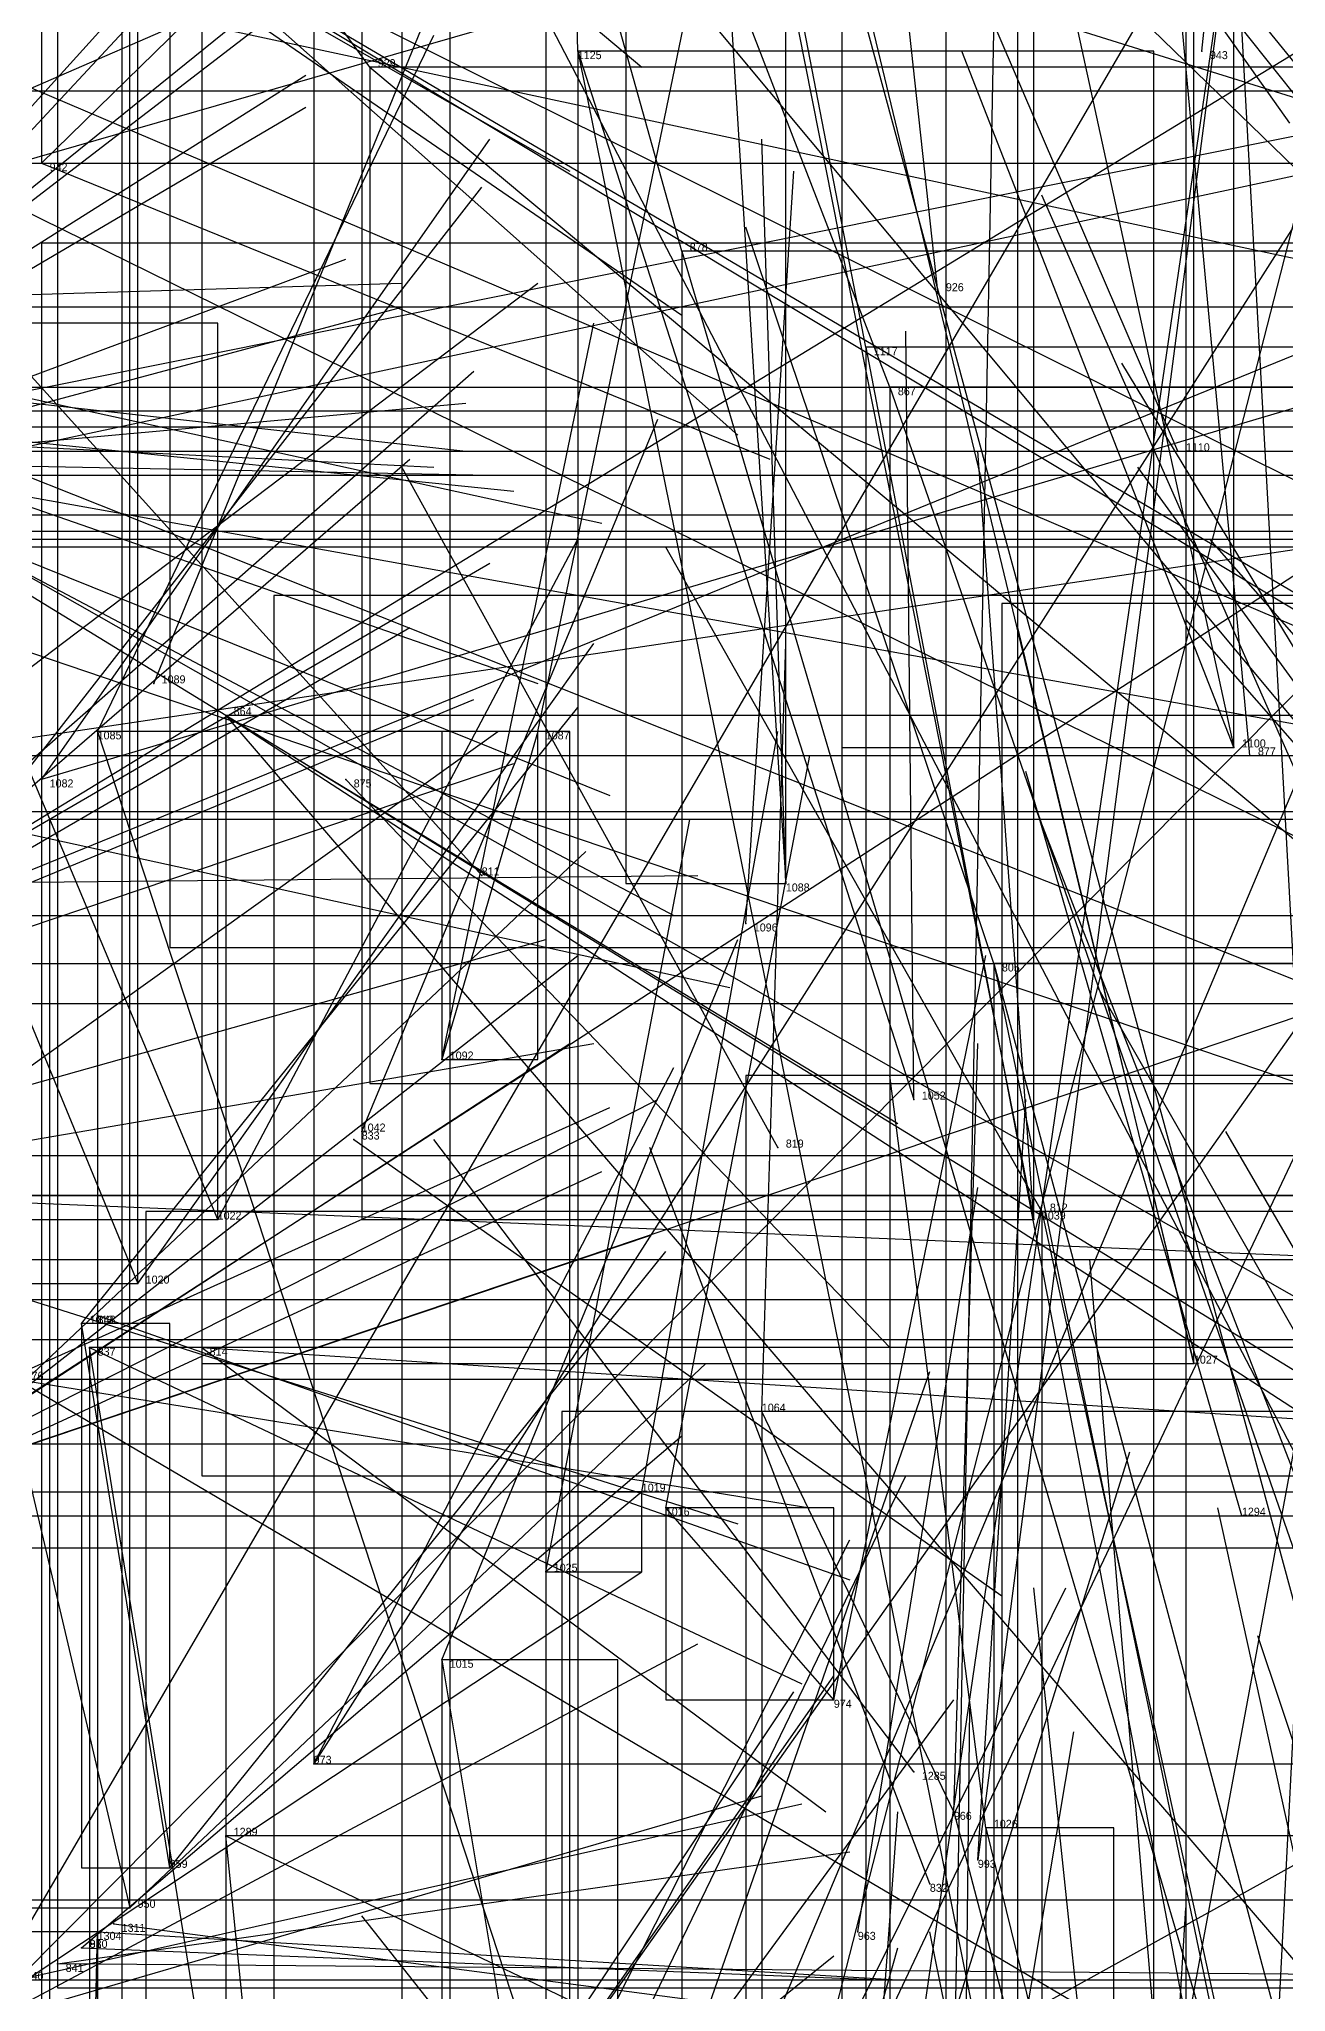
# Model space of a CAD drawing. Extents: x 59.1 to 70.8, y 600.3 to 605.1.
# Drawn here: x 68.1167 to 68.2725, y 601.6475 to 601.8915 of the extents above; entities that cross this region are included whole.
import ezdxf

# ---------------------------------------------------------------- set-up
doc = ezdxf.new("R2010")
doc.units = 0
for name, color, linetype in [('Clients', 3, 'CONTINUOUS'), ('Facilities', 3, 'CONTINUOUS'), ('Facilities_lines', 3, 'CONTINUOUS'), ('Min_max_boxes', 1, 'CONTINUOUS'), ('Normals', 1, 'CONTINUOUS'), ('Source_points', 5, 'CONTINUOUS'), ('Text', 3, 'CONTINUOUS')]:
    doc.layers.add(name, color=color, linetype=linetype)

msp = doc.modelspace()

# ---------------------------------------------------------------- linework, layer by layer
at = {"layer": 'Clients', "color": 5}
for p in [(68.117, 601.876, 446.527), (68.266, 601.803, 447.095), (68.117, 601.799, 447.045), (68.21, 601.786, 447.026), (68.167, 601.764, 447.037), (68.226, 601.759, 446.974), (68.241, 601.744, 446.915), (68.129, 601.736, 446.858), (68.122, 601.731, 446.797), (68.123, 601.728, 446.023), (68.261, 601.726, 446.858), (68.207, 601.72, 446.937), (68.195, 601.708, 446.769), (68.18, 601.7, 446.82), (68.151, 601.676, 446.703), (68.14, 601.667, 445.81), (68.234, 601.664, 446.654), (68.128, 601.658, 446.522), (68.124, 601.655, 445.945), (68.119, 601.651, 446.078)]:
    msp.add_point(p, dxfattribs=at)
at = {"layer": 'Facilities', "color": 3}
for p in [(68.184, 601.89, 447.393), (68.262, 601.89, 446.319), (68.158, 601.888, 446.389), (68.197, 601.865, 446.239), (68.229, 601.86, 446.252), (68.22, 601.853, 447.272), (68.223, 601.848, 446.163), (68.259, 601.84, 447.202), (68.131, 601.811, 447.164), (68.14, 601.807, 446.215), (68.124, 601.805, 447.105), (68.179, 601.805, 447.092), (68.268, 601.802, 446.03), (68.155, 601.799, 446.139), (68.172, 601.787, 445.991), (68.205, 601.781, 447.034), (68.236, 601.776, 445.965), (68.157, 601.755, 446.978), (68.156, 601.754, 446.081), (68.209, 601.753, 445.898), (68.242, 601.745, 445.762), (68.139, 601.744, 446.92), (68.124, 601.732, 446.158), (68.137, 601.728, 445.92), (68.192, 601.71, 446.88), (68.267, 601.707, 445.695), (68.167, 601.689, 446.762), (68.216, 601.684, 446.71), (68.226, 601.675, 445.634), (68.231, 601.67, 446.616), (68.235, 601.668, 446.753), (68.133, 601.663, 446.582), (68.228, 601.661, 445.495), (68.126, 601.656, 445.881), (68.219, 601.655, 446.695), (68.122, 601.653, 446.01), (68.122, 601.653, 446.461)]:
    msp.add_point(p, dxfattribs=at)
at = {"layer": 'Facilities_lines', "color": 3}
for p, q in [((68.137, 602.241, 447.452), (68.261, 601.726, 446.858)), ((68.157, 602.168, 447.211), (68.241, 601.744, 446.915)), ((68.032, 602.11, 447.333), (68.376, 601.776, 446.702)), ((68.19, 602.103, 447.026), (68.21, 601.786, 447.026)), ((68.168, 602.085, 446.956), (68.299, 601.602, 446.477)), ((68.305, 602.06, 447.591), (68.117, 601.876, 446.527)), ((68.239, 602.051, 446.82), (68.23, 601.585, 446.418)), ((68.34, 602.041, 447.042), (68.109, 601.645, 446.338)), ((68.333, 602.038, 446.968), (68.075, 601.84, 447.054)), ((68.217, 602.028, 447.768), (68.266, 601.803, 447.095)), ((68.313, 602.023, 446.814), (68.171, 601.469, 445.934)), ((68.013, 602.018, 447.703), (68.129, 601.736, 446.858)), ((68.107, 602.006, 446.793), (68.323, 601.747, 446.859)), ((68.127, 601.996, 446.718), (68.372, 601.526, 446.128)), ((68.051, 601.954, 446.915), (68.417, 601.734, 446.408)), ((68.051, 601.954, 446.915), (68.389, 601.848, 446.759)), ((68.374, 601.951, 446.773), (68.055, 601.859, 446.973)), ((68.374, 601.951, 446.773), (68.079, 601.771, 446.677)), ((68.337, 601.949, 446.599), (68.162, 601.533, 446.164)), ((68.114, 601.649, 446.142), (68.395, 601.932, 446.829)), ((68.311, 601.927, 446.453), (68.151, 601.676, 446.703)), ((68.099, 601.923, 446.617), (68.357, 601.795, 446.877)), ((68.18, 601.554, 446.243), (68.353, 601.92, 446.375)), ((68.266, 601.91, 446.342), (68.217, 601.575, 446.464)), ((68.266, 601.91, 446.342), (68.234, 601.664, 446.654)), ((68.266, 601.91, 446.342), (68.292, 601.438, 445.954)), ((68.065, 601.907, 446.829), (68.429, 601.752, 446.444)), ((68.078, 601.906, 446.915), (68.4, 601.837, 446.643)), ((68.264, 601.496, 446.052), (68.285, 601.907, 446.386)), ((68.133, 601.905, 446.464), (68.349, 601.778, 446.929)), ((68.391, 601.903, 446.85), (68.073, 601.839, 446.671)), ((68.444, 601.708, 446.172), (68.056, 601.899, 446.899)), ((68.384, 601.898, 446.694), (68.061, 601.829, 446.867)), ((68.379, 601.895, 446.614), (68.087, 601.776, 446.802)), ((68.184, 601.89, 447.393), (68.256, 601.533, 446.349)), ((68.184, 601.89, 447.393), (68.226, 601.759, 446.974)), ((68.158, 601.888, 446.389), (68.31, 601.761, 446.918)), ((68.367, 601.885, 446.462), (68.106, 601.716, 446.678)), ((68.343, 601.866, 446.312), (68.117, 601.799, 447.045)), ((68.343, 601.866, 446.312), (68.16, 601.607, 446.464)), ((68.197, 601.865, 446.239), (68.335, 601.396, 445.782)), ((68.442, 601.707, 446.23), (68.062, 601.858, 446.744)), ((68.139, 601.744, 446.92), (68.092, 601.856, 447.238)), ((68.22, 601.853, 447.272), (68.278, 601.55, 446.403)), ((68.223, 601.848, 446.163), (68.314, 601.586, 446.417)), ((68.445, 601.62, 446.097), (68.078, 601.845, 446.594)), ((68.39, 601.845, 446.347), (68.101, 601.802, 446.886)), ((68.067, 601.843, 446.654), (68.407, 601.782, 446.52)), ((68.445, 601.703, 446.113), (68.065, 601.832, 446.804)), ((68.109, 601.828, 446.366), (68.406, 601.659, 446.391)), ((68.293, 601.821, 446.099), (68.237, 601.518, 446.293)), ((68.098, 601.71, 446.427), (68.418, 601.818, 446.405)), ((68.14, 601.807, 446.215), (68.436, 601.462, 445.721)), ((68.14, 601.807, 446.215), (68.402, 601.637, 446.406)), ((68.124, 601.805, 447.105), (68.183, 601.625, 446.582)), ((68.179, 601.805, 447.092), (68.167, 601.764, 447.037)), ((68.236, 601.776, 445.965), (68.332, 601.314, 445.558)), ((68.236, 601.776, 445.965), (68.307, 601.511, 446.187)), ((68.405, 601.734, 445.98), (68.093, 601.747, 446.706)), ((68.132, 601.585, 446.092), (68.421, 601.745, 446.131)), ((68.242, 601.745, 445.762), (68.408, 600.985, 444.661)), ((68.133, 601.663, 446.582), (68.122, 601.731, 446.797)), ((68.155, 601.528, 445.216), (68.123, 601.728, 446.023)), ((68.137, 601.728, 445.92), (68.383, 601.712, 446.627)), ((68.114, 601.724, 446.228), (68.462, 601.519, 445.452)), ((68.113, 601.722, 446.739), (68.128, 601.658, 446.522)), ((68.231, 601.67, 446.616), (68.207, 601.72, 446.937)), ((68.192, 601.71, 446.88), (68.18, 601.7, 446.82)), ((68.216, 601.684, 446.71), (68.195, 601.708, 446.769)), ((68.167, 601.689, 446.762), (68.189, 601.557, 446.346)), ((68.231, 601.67, 446.616), (68.298, 601.415, 445.972)), ((68.164, 601.432, 444.952), (68.14, 601.667, 445.81)), ((68.235, 601.668, 446.753), (68.251, 601.603, 446.579)), ((68.122, 601.577, 445.709), (68.124, 601.655, 445.945)), ((68.476, 601.648, 445.896), (68.119, 601.651, 446.078))]:
    msp.add_line(p, q, dxfattribs=at)
at = {"layer": 'Min_max_boxes', "color": 1}
for p, q in [((68.137, 602.241, 446.858), (68.137, 601.726, 446.858)), ((68.137, 602.241, 447.452), (68.137, 601.726, 447.452)), ((68.261, 601.726, 446.858), (68.261, 602.241, 446.858)), ((68.261, 601.726, 447.452), (68.261, 602.241, 447.452)), ((68.157, 602.168, 446.915), (68.157, 601.744, 446.915)), ((68.157, 602.168, 447.211), (68.157, 601.744, 447.211)), ((68.241, 601.744, 446.915), (68.241, 602.168, 446.915)), ((68.241, 601.744, 447.211), (68.241, 602.168, 447.211)), ((68.19, 602.103, 447.026), (68.19, 601.786, 447.026)), ((68.19, 602.103, 447.026), (68.19, 601.786, 447.026)), ((68.21, 601.786, 447.026), (68.21, 602.103, 447.026)), ((68.21, 601.786, 447.026), (68.21, 602.103, 447.026)), ((68.168, 602.085, 446.477), (68.168, 601.602, 446.477)), ((68.168, 602.085, 447.588), (68.168, 601.602, 447.588)), ((68.117, 602.06, 446.527), (68.117, 601.876, 446.527)), ((68.117, 602.06, 447.591), (68.117, 601.876, 447.591)), ((68.23, 602.051, 446.418), (68.23, 601.585, 446.418)), ((68.23, 602.051, 446.82), (68.23, 601.585, 446.82)), ((68.239, 601.585, 446.418), (68.239, 602.051, 446.418)), ((68.239, 601.585, 446.82), (68.239, 602.051, 446.82)), ((68.217, 602.028, 447.095), (68.217, 601.803, 447.095)), ((68.217, 602.028, 447.768), (68.217, 601.803, 447.768)), ((68.266, 601.803, 447.095), (68.266, 602.028, 447.095)), ((68.266, 601.803, 447.768), (68.266, 602.028, 447.768)), ((68.129, 601.736, 446.858), (68.129, 602.018, 446.858)), ((68.129, 601.736, 447.703), (68.129, 602.018, 447.703)), ((68.127, 601.996, 446.128), (68.127, 601.526, 446.128)), ((68.127, 601.996, 446.718), (68.127, 601.526, 446.718)), ((68.162, 601.949, 446.164), (68.162, 601.533, 446.164)), ((68.162, 601.949, 446.599), (68.162, 601.533, 446.599)), ((68.151, 601.927, 446.453), (68.151, 601.676, 446.453)), ((68.151, 601.927, 446.703), (68.151, 601.676, 446.703)), ((68.18, 601.92, 446.243), (68.18, 601.554, 446.243)), ((68.18, 601.92, 446.375), (68.18, 601.554, 446.375)), ((68.217, 601.91, 445.954), (68.217, 601.438, 445.954)), ((68.217, 601.91, 446.654), (68.217, 601.438, 446.654)), ((68.26, 601.907, 445.858), (68.26, 601.387, 445.858)), ((68.26, 601.907, 446.386), (68.26, 601.387, 446.386)), ((68.119, 601.904, 445.896), (68.119, 601.648, 445.896)), ((68.119, 601.904, 446.768), (68.119, 601.648, 446.768)), ((68.133, 601.905, 446.464), (68.133, 601.778, 446.464)), ((68.133, 601.905, 446.929), (68.133, 601.778, 446.929)), ((68.128, 601.658, 446.522), (68.128, 601.895, 446.522)), ((68.128, 601.658, 447.216), (68.128, 601.895, 447.216)), ((68.256, 601.89, 446.349), (68.184, 601.89, 446.349)), ((68.184, 601.89, 446.349), (68.184, 601.533, 446.349)), ((68.256, 601.89, 447.393), (68.184, 601.89, 447.393)), ((68.184, 601.89, 447.393), (68.184, 601.533, 447.393)), ((68.184, 601.89, 446.349), (68.184, 601.89, 447.393)), ((68.256, 601.533, 446.349), (68.256, 601.89, 446.349)), ((68.256, 601.533, 447.393), (68.256, 601.89, 447.393)), ((68.256, 601.89, 446.349), (68.256, 601.89, 447.393)), ((68.31, 601.888, 446.389), (68.158, 601.888, 446.389)), ((68.158, 601.888, 446.389), (68.158, 601.761, 446.389)), ((68.31, 601.888, 446.918), (68.158, 601.888, 446.918)), ((68.158, 601.888, 446.918), (68.158, 601.761, 446.918)), ((68.158, 601.888, 446.389), (68.158, 601.888, 446.918)), ((68.367, 601.885, 446.462), (68.106, 601.885, 446.462)), ((68.367, 601.885, 446.678), (68.106, 601.885, 446.678)), ((68.072, 601.876, 446.94), (68.357, 601.876, 446.94)), ((68.072, 601.876, 447.104), (68.357, 601.876, 447.104)), ((68.117, 601.876, 446.527), (68.311, 601.876, 446.527)), ((68.117, 601.876, 447.591), (68.311, 601.876, 447.591)), ((68.117, 601.876, 446.527), (68.117, 601.876, 447.591)), ((68.343, 601.866, 446.312), (68.117, 601.866, 446.312)), ((68.117, 601.866, 446.312), (68.117, 601.607, 446.312)), ((68.343, 601.866, 447.045), (68.117, 601.866, 447.045)), ((68.117, 601.866, 447.045), (68.117, 601.607, 447.045)), ((68.117, 601.866, 446.312), (68.117, 601.866, 447.045)), ((68.335, 601.865, 445.782), (68.197, 601.865, 445.782)), ((68.197, 601.865, 445.782), (68.197, 601.396, 445.782)), ((68.335, 601.865, 446.239), (68.197, 601.865, 446.239)), ((68.197, 601.865, 446.239), (68.197, 601.396, 446.239)), ((68.197, 601.865, 445.782), (68.197, 601.865, 446.239)), ((68.442, 601.858, 446.23), (68.062, 601.858, 446.23)), ((68.442, 601.858, 446.744), (68.062, 601.858, 446.744)), ((68.139, 601.856, 446.92), (68.092, 601.856, 446.92)), ((68.139, 601.856, 447.238), (68.092, 601.856, 447.238)), ((68.139, 601.744, 446.92), (68.139, 601.856, 446.92)), ((68.139, 601.744, 447.238), (68.139, 601.856, 447.238)), ((68.139, 601.856, 446.92), (68.139, 601.856, 447.238)), ((68.278, 601.853, 446.403), (68.22, 601.853, 446.403)), ((68.22, 601.853, 446.403), (68.22, 601.55, 446.403)), ((68.278, 601.853, 447.272), (68.22, 601.853, 447.272)), ((68.22, 601.853, 447.272), (68.22, 601.55, 447.272)), ((68.22, 601.853, 446.403), (68.22, 601.853, 447.272)), ((68.084, 601.848, 447.114), (68.298, 601.848, 447.114)), ((68.084, 601.848, 447.305), (68.298, 601.848, 447.305)), ((68.314, 601.848, 446.163), (68.223, 601.848, 446.163)), ((68.223, 601.848, 446.163), (68.223, 601.586, 446.163)), ((68.314, 601.848, 446.417), (68.223, 601.848, 446.417)), ((68.223, 601.848, 446.417), (68.223, 601.586, 446.417)), ((68.223, 601.848, 446.163), (68.223, 601.848, 446.417)), ((68.39, 601.845, 446.347), (68.101, 601.845, 446.347)), ((68.39, 601.845, 446.886), (68.101, 601.845, 446.886)), ((68.407, 601.843, 446.52), (68.067, 601.843, 446.52)), ((68.407, 601.843, 446.654), (68.067, 601.843, 446.654)), ((68.075, 601.84, 446.968), (68.333, 601.84, 446.968)), ((68.075, 601.84, 447.054), (68.333, 601.84, 447.054)), ((68.07, 601.837, 446.737), (68.333, 601.837, 446.737)), ((68.07, 601.837, 448.207), (68.333, 601.837, 448.207)), ((68.078, 601.837, 446.643), (68.4, 601.837, 446.643)), ((68.078, 601.837, 446.915), (68.4, 601.837, 446.915)), ((68.445, 601.832, 446.113), (68.065, 601.832, 446.113)), ((68.445, 601.832, 446.804), (68.065, 601.832, 446.804)), ((68.017, 601.83, 446.501), (68.413, 601.83, 446.501)), ((68.017, 601.83, 447.155), (68.413, 601.83, 447.155)), ((68.061, 601.829, 446.694), (68.384, 601.829, 446.694)), ((68.061, 601.829, 446.867), (68.384, 601.829, 446.867)), ((68.406, 601.828, 446.366), (68.109, 601.828, 446.366)), ((68.406, 601.828, 446.391), (68.109, 601.828, 446.391)), ((68.404, 601.822, 445.749), (68.146, 601.822, 445.749)), ((68.146, 601.822, 445.749), (68.146, 601.448, 445.749)), ((68.404, 601.822, 446.344), (68.146, 601.822, 446.344)), ((68.146, 601.822, 446.344), (68.146, 601.448, 446.344)), ((68.146, 601.822, 445.749), (68.146, 601.822, 446.344)), ((68.293, 601.821, 445.914), (68.237, 601.821, 445.914)), ((68.237, 601.821, 445.914), (68.237, 601.402, 445.914)), ((68.293, 601.821, 446.293), (68.237, 601.821, 446.293)), ((68.237, 601.821, 446.293), (68.237, 601.402, 446.293)), ((68.237, 601.821, 445.914), (68.237, 601.821, 446.293)), ((68.436, 601.807, 445.721), (68.14, 601.807, 445.721)), ((68.14, 601.807, 445.721), (68.14, 601.462, 445.721)), ((68.436, 601.807, 446.406), (68.14, 601.807, 446.406)), ((68.14, 601.807, 446.406), (68.14, 601.462, 446.406)), ((68.14, 601.807, 445.721), (68.14, 601.807, 446.406)), ((68.183, 601.805, 446.582), (68.124, 601.805, 446.582)), ((68.124, 601.805, 446.582), (68.124, 601.625, 446.582)), ((68.183, 601.805, 447.105), (68.124, 601.805, 447.105)), ((68.124, 601.805, 447.105), (68.124, 601.625, 447.105)), ((68.124, 601.805, 446.582), (68.124, 601.805, 447.105)), ((68.179, 601.805, 447.037), (68.167, 601.805, 447.037)), ((68.167, 601.805, 447.037), (68.167, 601.764, 447.037)), ((68.179, 601.805, 447.092), (68.167, 601.805, 447.092)), ((68.167, 601.805, 447.092), (68.167, 601.764, 447.092)), ((68.167, 601.805, 447.037), (68.167, 601.805, 447.092)), ((68.179, 601.764, 447.037), (68.179, 601.805, 447.037)), ((68.179, 601.764, 447.092), (68.179, 601.805, 447.092)), ((68.179, 601.805, 447.037), (68.179, 601.805, 447.092)), ((68.183, 601.625, 446.582), (68.183, 601.805, 446.582)), ((68.183, 601.625, 447.105), (68.183, 601.805, 447.105)), ((68.183, 601.805, 446.582), (68.183, 601.805, 447.105)), ((68.101, 601.802, 446.347), (68.39, 601.802, 446.347)), ((68.101, 601.802, 446.886), (68.39, 601.802, 446.886)), ((68.217, 601.803, 447.095), (68.266, 601.803, 447.095)), ((68.217, 601.803, 447.768), (68.266, 601.803, 447.768)), ((68.217, 601.803, 447.095), (68.217, 601.803, 447.768)), ((68.266, 601.803, 447.095), (68.266, 601.803, 447.768)), ((68.099, 601.795, 446.617), (68.357, 601.795, 446.617)), ((68.099, 601.795, 446.877), (68.357, 601.795, 446.877)), ((68.451, 601.794, 444.552), (68.118, 601.794, 444.552)), ((68.118, 601.794, 444.552), (68.118, 601.083, 444.552)), ((68.451, 601.794, 446.359), (68.118, 601.794, 446.359)), ((68.118, 601.794, 446.359), (68.118, 601.083, 446.359)), ((68.118, 601.794, 444.552), (68.118, 601.794, 446.359)), ((68.19, 601.786, 447.026), (68.21, 601.786, 447.026)), ((68.19, 601.786, 447.026), (68.21, 601.786, 447.026)), ((68.19, 601.786, 447.026), (68.19, 601.786, 447.026)), ((68.21, 601.786, 447.026), (68.21, 601.786, 447.026)), ((68.067, 601.782, 446.52), (68.407, 601.782, 446.52)), ((68.067, 601.782, 446.654), (68.407, 601.782, 446.654)), ((68.133, 601.778, 446.464), (68.349, 601.778, 446.464)), ((68.133, 601.778, 446.929), (68.349, 601.778, 446.929)), ((68.133, 601.778, 446.464), (68.133, 601.778, 446.929)), ((68.032, 601.776, 446.702), (68.376, 601.776, 446.702)), ((68.032, 601.776, 447.333), (68.376, 601.776, 447.333)), ((68.332, 601.776, 445.558), (68.236, 601.776, 445.558)), ((68.236, 601.776, 445.558), (68.236, 601.314, 445.558)), ((68.332, 601.776, 446.187), (68.236, 601.776, 446.187)), ((68.236, 601.776, 446.187), (68.236, 601.314, 446.187)), ((68.236, 601.776, 445.558), (68.236, 601.776, 446.187)), ((68.055, 601.771, 446.677), (68.374, 601.771, 446.677)), ((68.055, 601.771, 446.973), (68.374, 601.771, 446.973)), ((68.167, 601.764, 447.037), (68.179, 601.764, 447.037)), ((68.167, 601.764, 447.092), (68.179, 601.764, 447.092)), ((68.167, 601.764, 447.037), (68.167, 601.764, 447.092)), ((68.179, 601.764, 447.037), (68.179, 601.764, 447.092)), ((68.329, 601.762, 445.438), (68.205, 601.762, 445.438)), ((68.205, 601.762, 445.438), (68.205, 601.271, 445.438)), ((68.329, 601.762, 445.825), (68.205, 601.762, 445.825)), ((68.205, 601.762, 445.825), (68.205, 601.271, 445.825)), ((68.205, 601.762, 445.438), (68.205, 601.762, 445.825)), ((68.158, 601.761, 446.389), (68.31, 601.761, 446.389)), ((68.158, 601.761, 446.918), (68.31, 601.761, 446.918)), ((68.158, 601.761, 446.389), (68.158, 601.761, 446.918)), ((68.065, 601.752, 446.444), (68.429, 601.752, 446.444)), ((68.065, 601.752, 446.829), (68.429, 601.752, 446.829)), ((68.411, 601.747, 445.98), (68.093, 601.747, 445.98)), ((68.411, 601.747, 446.706), (68.093, 601.747, 446.706)), ((68.107, 601.747, 446.793), (68.323, 601.747, 446.793)), ((68.107, 601.747, 446.859), (68.323, 601.747, 446.859)), ((68.421, 601.745, 445.856), (68.13, 601.745, 445.856)), ((68.13, 601.745, 445.856), (68.13, 601.508, 445.856)), ((68.421, 601.745, 446.131), (68.13, 601.745, 446.131)), ((68.13, 601.745, 446.131), (68.13, 601.508, 446.131)), ((68.13, 601.745, 445.856), (68.13, 601.745, 446.131)), ((68.408, 601.745, 444.661), (68.242, 601.745, 444.661)), ((68.242, 601.745, 444.661), (68.242, 600.985, 444.661)), ((68.408, 601.745, 445.762), (68.242, 601.745, 445.762)), ((68.242, 601.745, 445.762), (68.242, 600.985, 445.762)), ((68.242, 601.745, 444.661), (68.242, 601.745, 445.762)), ((68.092, 601.744, 446.92), (68.139, 601.744, 446.92)), ((68.092, 601.744, 447.238), (68.139, 601.744, 447.238)), ((68.139, 601.744, 446.92), (68.139, 601.744, 447.238)), ((68.157, 601.744, 446.915), (68.241, 601.744, 446.915)), ((68.157, 601.744, 447.211), (68.241, 601.744, 447.211)), ((68.157, 601.744, 446.915), (68.157, 601.744, 447.211)), ((68.241, 601.744, 446.915), (68.241, 601.744, 447.211)), ((68.087, 601.739, 446.057), (68.416, 601.739, 446.057)), ((68.087, 601.739, 446.802), (68.416, 601.739, 446.802)), ((68.013, 601.736, 446.858), (68.129, 601.736, 446.858)), ((68.013, 601.736, 447.703), (68.129, 601.736, 447.703)), ((68.129, 601.736, 446.858), (68.129, 601.736, 447.703)), ((68.051, 601.734, 446.408), (68.417, 601.734, 446.408)), ((68.051, 601.734, 446.915), (68.417, 601.734, 446.915)), ((68.093, 601.734, 445.98), (68.411, 601.734, 445.98)), ((68.093, 601.734, 446.706), (68.411, 601.734, 446.706)), ((68.133, 601.731, 446.582), (68.122, 601.731, 446.582)), ((68.122, 601.731, 446.582), (68.122, 601.663, 446.582)), ((68.133, 601.731, 446.797), (68.122, 601.731, 446.797)), ((68.122, 601.731, 446.797), (68.122, 601.663, 446.797)), ((68.122, 601.731, 446.582), (68.122, 601.731, 446.797)), ((68.133, 601.663, 446.582), (68.133, 601.731, 446.582)), ((68.133, 601.663, 446.797), (68.133, 601.731, 446.797)), ((68.133, 601.731, 446.582), (68.133, 601.731, 446.797)), ((68.073, 601.729, 446.347), (68.424, 601.729, 446.347)), ((68.073, 601.729, 446.85), (68.424, 601.729, 446.85)), ((68.461, 601.728, 445.032), (68.123, 601.728, 445.032)), ((68.123, 601.728, 445.032), (68.123, 601.266, 445.032)), ((68.461, 601.728, 446.023), (68.123, 601.728, 446.023)), ((68.123, 601.728, 446.023), (68.123, 601.266, 446.023)), ((68.123, 601.728, 445.032), (68.123, 601.728, 446.023)), ((68.383, 601.728, 445.92), (68.137, 601.728, 445.92)), ((68.137, 601.728, 445.92), (68.137, 601.712, 445.92)), ((68.383, 601.728, 446.627), (68.137, 601.728, 446.627)), ((68.137, 601.728, 446.627), (68.137, 601.712, 446.627)), ((68.137, 601.728, 445.92), (68.137, 601.728, 446.627)), ((68.137, 601.726, 446.858), (68.261, 601.726, 446.858)), ((68.137, 601.726, 447.452), (68.261, 601.726, 447.452)), ((68.137, 601.726, 446.858), (68.137, 601.726, 447.452)), ((68.261, 601.726, 446.858), (68.261, 601.726, 447.452)), ((68.462, 601.724, 445.452), (68.114, 601.724, 445.452)), ((68.462, 601.724, 446.228), (68.114, 601.724, 446.228)), ((68.392, 601.72, 445.829), (68.182, 601.72, 445.829)), ((68.182, 601.72, 445.829), (68.182, 601.476, 445.829)), ((68.392, 601.72, 445.993), (68.182, 601.72, 445.993)), ((68.182, 601.72, 445.993), (68.182, 601.476, 445.993)), ((68.182, 601.72, 445.829), (68.182, 601.72, 445.993)), ((68.298, 601.72, 445.972), (68.207, 601.72, 445.972)), ((68.207, 601.72, 445.972), (68.207, 601.415, 445.972)), ((68.298, 601.72, 446.937), (68.207, 601.72, 446.937)), ((68.207, 601.72, 446.937), (68.207, 601.415, 446.937)), ((68.207, 601.72, 445.972), (68.207, 601.72, 446.937)), ((68.106, 601.716, 446.462), (68.367, 601.716, 446.462)), ((68.106, 601.716, 446.678), (68.367, 601.716, 446.678)), ((68.137, 601.712, 445.92), (68.383, 601.712, 445.92)), ((68.137, 601.712, 446.627), (68.383, 601.712, 446.627)), ((68.137, 601.712, 445.92), (68.137, 601.712, 446.627)), ((68.054, 601.71, 446.405), (68.418, 601.71, 446.405)), ((68.054, 601.71, 446.961), (68.418, 601.71, 446.961)), ((68.192, 601.71, 446.82), (68.18, 601.71, 446.82)), ((68.18, 601.71, 446.82), (68.18, 601.7, 446.82)), ((68.192, 601.71, 446.88), (68.18, 601.71, 446.88)), ((68.18, 601.71, 446.88), (68.18, 601.7, 446.88)), ((68.18, 601.71, 446.82), (68.18, 601.71, 446.88)), ((68.192, 601.7, 446.82), (68.192, 601.71, 446.82)), ((68.192, 601.7, 446.88), (68.192, 601.71, 446.88)), ((68.192, 601.71, 446.82), (68.192, 601.71, 446.88)), ((68.062, 601.707, 446.23), (68.442, 601.707, 446.23)), ((68.062, 601.707, 446.744), (68.442, 601.707, 446.744)), ((68.216, 601.708, 446.71), (68.195, 601.708, 446.71)), ((68.195, 601.708, 446.71), (68.195, 601.684, 446.71)), ((68.216, 601.708, 446.769), (68.195, 601.708, 446.769)), ((68.195, 601.708, 446.769), (68.195, 601.684, 446.769)), ((68.195, 601.708, 446.71), (68.195, 601.708, 446.769)), ((68.216, 601.684, 446.71), (68.216, 601.708, 446.71)), ((68.216, 601.684, 446.769), (68.216, 601.708, 446.769)), ((68.216, 601.708, 446.71), (68.216, 601.708, 446.769)), ((68.065, 601.703, 446.113), (68.445, 601.703, 446.113)), ((68.065, 601.703, 446.804), (68.445, 601.703, 446.804)), ((68.18, 601.7, 446.82), (68.192, 601.7, 446.82)), ((68.18, 601.7, 446.88), (68.192, 601.7, 446.88)), ((68.18, 601.7, 446.82), (68.18, 601.7, 446.88)), ((68.192, 601.7, 446.82), (68.192, 601.7, 446.88)), ((68.189, 601.689, 446.346), (68.167, 601.689, 446.346)), ((68.167, 601.689, 446.346), (68.167, 601.557, 446.346)), ((68.189, 601.689, 446.762), (68.167, 601.689, 446.762)), ((68.167, 601.689, 446.762), (68.167, 601.557, 446.762)), ((68.167, 601.689, 446.346), (68.167, 601.689, 446.762)), ((68.189, 601.557, 446.346), (68.189, 601.689, 446.346)), ((68.189, 601.557, 446.762), (68.189, 601.689, 446.762)), ((68.189, 601.689, 446.346), (68.189, 601.689, 446.762)), ((68.195, 601.684, 446.71), (68.216, 601.684, 446.71)), ((68.195, 601.684, 446.769), (68.216, 601.684, 446.769)), ((68.195, 601.684, 446.71), (68.195, 601.684, 446.769)), ((68.216, 601.684, 446.71), (68.216, 601.684, 446.769)), ((68.151, 601.676, 446.453), (68.311, 601.676, 446.453)), ((68.151, 601.676, 446.703), (68.311, 601.676, 446.703)), ((68.151, 601.676, 446.453), (68.151, 601.676, 446.703)), ((68.527, 601.667, 444.234), (68.14, 601.667, 444.234)), ((68.14, 601.667, 444.234), (68.14, 600.957, 444.234)), ((68.527, 601.667, 445.81), (68.14, 601.667, 445.81)), ((68.14, 601.667, 445.81), (68.14, 600.957, 445.81)), ((68.14, 601.667, 444.234), (68.14, 601.667, 445.81)), ((68.251, 601.668, 446.579), (68.235, 601.668, 446.579)), ((68.235, 601.668, 446.579), (68.235, 601.603, 446.579)), ((68.251, 601.668, 446.753), (68.235, 601.668, 446.753)), ((68.235, 601.668, 446.753), (68.235, 601.603, 446.753)), ((68.235, 601.668, 446.579), (68.235, 601.668, 446.753)), ((68.251, 601.603, 446.579), (68.251, 601.668, 446.579)), ((68.251, 601.603, 446.753), (68.251, 601.668, 446.753)), ((68.251, 601.668, 446.579), (68.251, 601.668, 446.753)), ((68.122, 601.663, 446.582), (68.133, 601.663, 446.582)), ((68.122, 601.663, 446.797), (68.133, 601.663, 446.797)), ((68.122, 601.663, 446.582), (68.122, 601.663, 446.797)), ((68.133, 601.663, 446.582), (68.133, 601.663, 446.797)), ((68.05, 601.658, 446.522), (68.128, 601.658, 446.522)), ((68.05, 601.658, 447.216), (68.128, 601.658, 447.216)), ((68.109, 601.659, 446.366), (68.406, 601.659, 446.366)), ((68.109, 601.659, 446.391), (68.406, 601.659, 446.391)), ((68.128, 601.658, 446.522), (68.128, 601.658, 447.216)), ((68.124, 601.655, 445.709), (68.107, 601.655, 445.709)), ((68.124, 601.655, 445.945), (68.107, 601.655, 445.945)), ((68.124, 601.577, 445.709), (68.124, 601.655, 445.709)), ((68.124, 601.577, 445.945), (68.124, 601.655, 445.945)), ((68.124, 601.655, 445.709), (68.124, 601.655, 445.945)), ((68.114, 601.649, 446.142), (68.395, 601.649, 446.142)), ((68.114, 601.649, 446.829), (68.395, 601.649, 446.829)), ((68.119, 601.648, 445.896), (68.476, 601.648, 445.896)), ((68.119, 601.648, 446.768), (68.476, 601.648, 446.768)), ((68.119, 601.648, 445.896), (68.119, 601.648, 446.768))]:
    msp.add_line(p, q, dxfattribs=at)
at = {"layer": 'Normals', "color": 1}
for p, q in [((68.184, 601.89, 447.393), (68.182, 601.986, 447.363)), ((68.262, 601.89, 446.319), (68.272, 601.985, 446.291)), ((68.158, 601.888, 446.389), (68.102, 601.965, 446.358)), ((68.273, 601.881, 447.291), (68.217, 601.96, 447.266)), ((68.197, 601.865, 446.239), (68.171, 601.958, 446.212)), ((68.117, 601.951, 446.683), (68.192, 601.888, 446.704)), ((68.229, 601.86, 446.252), (68.219, 601.952, 446.213)), ((68.22, 601.853, 447.272), (68.202, 601.946, 447.24)), ((68.286, 601.869, 447.231), (68.227, 601.943, 447.199)), ((68.223, 601.848, 446.163), (68.189, 601.936, 446.129)), ((68.259, 601.84, 447.202), (68.222, 601.926, 447.168)), ((68.099, 601.923, 446.617), (68.183, 601.875, 446.641)), ((68.084, 601.848, 447.175), (68.15, 601.921, 447.158)), ((68.309, 601.845, 447.115), (68.248, 601.92, 447.089)), ((68.083, 601.845, 447.113), (68.151, 601.918, 447.106)), ((68.117, 601.912, 446.539), (68.197, 601.857, 446.562)), ((68.133, 601.905, 446.464), (68.204, 601.842, 446.496)), ((68.075, 601.84, 447.054), (68.153, 601.903, 447.048)), ((68.055, 601.859, 446.973), (68.147, 601.899, 446.966)), ((68.131, 601.811, 447.164), (68.167, 601.899, 447.132)), ((68.268, 601.802, 446.03), (68.259, 601.899, 446.008)), ((68.179, 601.805, 447.092), (68.198, 601.897, 447.057)), ((68.124, 601.805, 447.105), (68.166, 601.892, 447.08)), ((68.266, 601.803, 447.095), (68.232, 601.89, 447.059)), ((68.066, 601.834, 446.992), (68.15, 601.887, 446.982)), ((68.065, 601.833, 446.929), (68.15, 601.883, 446.911)), ((68.117, 601.799, 447.045), (68.173, 601.879, 447.025)), ((68.21, 601.786, 447.026), (68.207, 601.879, 446.989)), ((68.117, 601.876, 446.527), (68.208, 601.839, 446.548)), ((68.205, 601.781, 447.034), (68.211, 601.875, 447)), ((68.112, 601.796, 446.984), (68.172, 601.873, 446.962)), ((68.279, 601.788, 447.037), (68.242, 601.872, 446.998)), ((68.236, 601.776, 445.965), (68.205, 601.868, 445.939)), ((68.061, 601.829, 446.867), (68.155, 601.864, 446.862)), ((68.062, 601.858, 446.744), (68.162, 601.861, 446.747)), ((68.101, 601.802, 446.886), (68.179, 601.861, 446.868)), ((68.065, 601.832, 446.804), (68.162, 601.858, 446.804)), ((68.172, 601.787, 445.991), (68.107, 601.859, 445.965)), ((68.167, 601.764, 447.037), (68.186, 601.856, 447.004)), ((68.226, 601.759, 446.974), (68.225, 601.855, 446.945)), ((68.071, 601.851, 446.668), (68.17, 601.84, 446.678)), ((68.091, 601.852, 446.602), (68.187, 601.831, 446.621)), ((68.097, 601.785, 446.924), (68.171, 601.85, 446.904)), ((68.301, 601.77, 446.977), (68.252, 601.851, 446.945)), ((68.07, 601.837, 446.737), (68.17, 601.846, 446.737)), ((68.078, 601.845, 446.594), (68.176, 601.835, 446.609)), ((68.067, 601.843, 446.654), (68.166, 601.838, 446.663)), ((68.087, 601.843, 446.516), (68.179, 601.811, 446.537)), ((68.157, 601.755, 446.978), (68.194, 601.844, 446.95)), ((68.241, 601.744, 446.915), (68.234, 601.84, 446.888)), ((68.073, 601.839, 446.671), (68.173, 601.837, 446.677)), ((68.089, 601.775, 446.862), (68.163, 601.839, 446.843)), ((68.209, 601.753, 445.898), (68.162, 601.838, 445.876)), ((68.31, 601.761, 446.918), (68.254, 601.838, 446.887)), ((68.101, 601.832, 446.442), (68.188, 601.797, 446.477)), ((68.109, 601.828, 446.366), (68.196, 601.782, 446.385)), ((68.139, 601.744, 446.92), (68.184, 601.829, 446.893)), ((68.242, 601.745, 445.762), (68.195, 601.828, 445.732)), ((68.327, 601.756, 446.837), (68.263, 601.829, 446.814)), ((68.087, 601.776, 446.802), (68.173, 601.826, 446.795)), ((68.077, 601.768, 446.74), (68.163, 601.818, 446.737)), ((68.261, 601.726, 446.858), (68.239, 601.818, 446.825)), ((68.323, 601.747, 446.859), (68.26, 601.819, 446.832)), ((68.129, 601.736, 446.858), (68.186, 601.816, 446.84)), ((68.207, 601.72, 446.937), (68.21, 601.816, 446.909)), ((68.079, 601.771, 446.677), (68.171, 601.809, 446.67)), ((68.122, 601.731, 446.797), (68.184, 601.808, 446.781)), ((68.14, 601.807, 446.215), (68.224, 601.756, 446.233)), ((68.093, 601.747, 446.706), (68.174, 601.805, 446.698)), ((68.192, 601.71, 446.88), (68.209, 601.805, 446.853)), ((68.081, 601.769, 446.613), (68.176, 601.801, 446.619)), ((68.195, 601.708, 446.769), (68.213, 601.802, 446.74)), ((68.155, 601.799, 446.139), (68.223, 601.728, 446.158)), ((68.267, 601.707, 445.695), (68.24, 601.8, 445.671)), ((68.107, 601.794, 446.409), (68.203, 601.773, 446.429)), ((68.18, 601.7, 446.82), (68.198, 601.794, 446.793)), ((68.276, 601.706, 446.797), (68.241, 601.796, 446.77)), ((68.113, 601.722, 446.739), (68.185, 601.79, 446.725)), ((68.1, 601.786, 446.477), (68.199, 601.787, 446.493)), ((68.084, 601.752, 446.553), (68.18, 601.779, 446.552)), ((68.167, 601.689, 446.762), (68.204, 601.779, 446.738)), ((68.106, 601.716, 446.678), (68.184, 601.777, 446.668)), ((68.216, 601.684, 446.71), (68.235, 601.777, 446.68)), ((68.297, 601.689, 446.738), (68.249, 601.773, 446.713)), ((68.087, 601.749, 446.401), (68.186, 601.766, 446.404)), ((68.1, 601.712, 446.618), (68.183, 601.766, 446.605)), ((68.231, 601.67, 446.616), (68.234, 601.766, 446.588)), ((68.151, 601.676, 446.703), (68.196, 601.763, 446.682)), ((68.235, 601.668, 446.753), (68.223, 601.762, 446.722)), ((68.097, 601.717, 446.499), (68.188, 601.758, 446.496)), ((68.105, 601.714, 446.552), (68.194, 601.759, 446.548)), ((68.234, 601.664, 446.654), (68.24, 601.759, 446.623)), ((68.312, 601.674, 446.68), (68.265, 601.755, 446.646)), ((68.156, 601.754, 446.081), (68.237, 601.697, 446.096)), ((68.226, 601.675, 445.634), (68.166, 601.754, 445.621)), ((68.228, 601.661, 445.495), (68.193, 601.753, 445.476)), ((68.096, 601.708, 446.488), (68.187, 601.75, 446.483)), ((68.219, 601.655, 446.695), (68.234, 601.748, 446.661)), ((68.098, 601.71, 446.427), (68.193, 601.742, 446.428)), ((68.133, 601.663, 446.582), (68.195, 601.74, 446.567)), ((68.256, 601.644, 446.593), (68.248, 601.739, 446.563)), ((68.109, 601.736, 446.174), (68.204, 601.706, 446.183)), ((68.124, 601.732, 446.158), (68.218, 601.699, 446.157)), ((68.123, 601.728, 446.023), (68.212, 601.686, 446.04)), ((68.137, 601.728, 445.92), (68.215, 601.67, 445.941)), ((68.128, 601.658, 446.522), (68.2, 601.726, 446.507)), ((68.114, 601.724, 446.228), (68.213, 601.708, 446.234)), ((68.197, 601.636, 446.64), (68.228, 601.725, 446.607)), ((68.122, 601.653, 446.461), (68.197, 601.717, 446.444)), ((68.224, 601.622, 446.449), (68.253, 601.715, 446.425)), ((68.183, 601.625, 446.582), (68.225, 601.712, 446.556)), ((68.284, 601.617, 446.535), (68.264, 601.708, 446.499)), ((68.175, 601.619, 446.523), (68.218, 601.704, 446.492)), ((68.109, 601.645, 446.338), (68.192, 601.7, 446.327)), ((68.203, 601.613, 446.476), (68.245, 601.698, 446.445)), ((68.251, 601.603, 446.579), (68.241, 601.698, 446.548)), ((68.299, 601.602, 446.477), (68.269, 601.692, 446.445)), ((68.111, 601.644, 446.272), (68.199, 601.691, 446.262)), ((68.16, 601.607, 446.464), (68.216, 601.687, 446.443)), ((68.157, 601.604, 446.401), (68.211, 601.685, 446.378)), ((68.173, 601.605, 446.322), (68.231, 601.684, 446.302)), ((68.232, 601.591, 446.524), (68.233, 601.683, 446.485)), ((68.23, 601.585, 446.418), (68.246, 601.68, 446.392)), ((68.111, 601.644, 446.209), (68.207, 601.672, 446.2)), ((68.114, 601.649, 446.142), (68.212, 601.671, 446.138)), ((68.217, 601.575, 446.464), (68.224, 601.67, 446.433)), ((68.14, 601.667, 445.81), (68.228, 601.625, 445.832)), ((68.119, 601.651, 446.078), (68.218, 601.665, 446.076)), ((68.218, 601.58, 445.257), (68.157, 601.657, 445.24)), ((68.254, 601.56, 446.36), (68.26, 601.658, 446.339)), ((68.124, 601.655, 445.945), (68.224, 601.649, 445.943)), ((68.126, 601.656, 445.881), (68.225, 601.643, 445.887)), ((68.247, 601.562, 445.181), (68.228, 601.655, 445.15)), ((68.122, 601.653, 446.01), (68.222, 601.649, 446.014)), ((68.198, 601.561, 446.407), (68.224, 601.653, 446.379)), ((68.139, 601.59, 446.279), (68.216, 601.652, 446.265))]:
    msp.add_line(p, q, dxfattribs=at)
at = {"layer": 'Source_points', "color": 5}
for p in [(68.184, 601.89, 447.393), (68.262, 601.89, 446.319), (68.158, 601.888, 446.389), (68.117, 601.876, 446.527), (68.197, 601.865, 446.239), (68.229, 601.86, 446.252), (68.22, 601.853, 447.272), (68.223, 601.848, 446.163), (68.259, 601.84, 447.202), (68.131, 601.811, 447.164), (68.14, 601.807, 446.215), (68.124, 601.805, 447.105), (68.179, 601.805, 447.092), (68.266, 601.803, 447.095), (68.268, 601.802, 446.03), (68.117, 601.799, 447.045), (68.155, 601.799, 446.139), (68.172, 601.787, 445.991), (68.21, 601.786, 447.026), (68.205, 601.781, 447.034), (68.236, 601.776, 445.965), (68.167, 601.764, 447.037), (68.226, 601.759, 446.974), (68.157, 601.755, 446.978), (68.156, 601.754, 446.081), (68.209, 601.753, 445.898), (68.242, 601.745, 445.762), (68.139, 601.744, 446.92), (68.241, 601.744, 446.915), (68.129, 601.736, 446.858), (68.122, 601.731, 446.797), (68.124, 601.732, 446.158), (68.123, 601.728, 446.023), (68.137, 601.728, 445.92), (68.261, 601.726, 446.858), (68.207, 601.72, 446.937), (68.192, 601.71, 446.88), (68.195, 601.708, 446.769), (68.267, 601.707, 445.695), (68.18, 601.7, 446.82), (68.167, 601.689, 446.762), (68.216, 601.684, 446.71), (68.151, 601.676, 446.703), (68.226, 601.675, 445.634), (68.231, 601.67, 446.616), (68.14, 601.667, 445.81), (68.235, 601.668, 446.753), (68.133, 601.663, 446.582), (68.234, 601.664, 446.654), (68.228, 601.661, 445.495), (68.128, 601.658, 446.522), (68.124, 601.655, 445.945), (68.126, 601.656, 445.881), (68.219, 601.655, 446.695), (68.122, 601.653, 446.01), (68.122, 601.653, 446.461), (68.119, 601.651, 446.078)]:
    msp.add_point(p, dxfattribs=at)

# ---------------------------------------------------------------- texts
at = {"layer": 'Text', "color": 3}
for s, p in [('929', (68.159, 601.888, 446.389)), ('1125', (68.184, 601.889, 447.393)), ('943', (68.263, 601.889, 446.319)), ('942', (68.118, 601.875, 446.527)), ('878', (68.198, 601.865, 446.239)), ('926', (68.23, 601.86, 446.252)), ('1117', (68.221, 601.852, 447.272)), ('867', (68.224, 601.847, 446.163)), ('1110', (68.26, 601.84, 447.202)), ('1089', (68.132, 601.811, 447.164)), ('864', (68.141, 601.807, 446.215)), ('1085', (68.124, 601.804, 447.105)), ('1087', (68.18, 601.804, 447.092)), ('1100', (68.267, 601.803, 447.095)), ('877', (68.269, 601.802, 446.03)), ('1082', (68.118, 601.798, 447.045)), ('875', (68.156, 601.798, 446.139)), ('811', (68.172, 601.787, 445.991)), ('1088', (68.21, 601.785, 447.026)), ('1096', (68.206, 601.78, 447.034)), ('805', (68.237, 601.775, 445.965)), ('1092', (68.168, 601.764, 447.037)), ('1052', (68.227, 601.759, 446.974)), ('833', (68.157, 601.754, 446.081)), ('1042', (68.157, 601.755, 446.978)), ('819', (68.21, 601.753, 445.898)), ('1022', (68.139, 601.744, 446.92)), ('1039', (68.242, 601.744, 446.915)), ('812', (68.243, 601.745, 445.762)), ('1020', (68.13, 601.736, 446.858)), ('1013', (68.123, 601.731, 446.797)), ('848', (68.124, 601.731, 446.158)), ('837', (68.124, 601.727, 446.023)), ('814', (68.138, 601.727, 445.92)), ('1027', (68.261, 601.726, 446.858)), ('876', (68.115, 601.724, 446.228)), ('1064', (68.207, 601.72, 446.937)), ('1019', (68.192, 601.71, 446.88)), ('1016', (68.195, 601.707, 446.769)), ('1294', (68.267, 601.707, 445.695)), ('1025', (68.181, 601.7, 446.82)), ('1015', (68.168, 601.688, 446.762)), ('974', (68.216, 601.683, 446.71)), ('973', (68.151, 601.676, 446.703)), ('1285', (68.227, 601.674, 445.634)), ('966', (68.231, 601.669, 446.616)), ('1289', (68.141, 601.667, 445.81)), ('1026', (68.236, 601.668, 446.753)), ('959', (68.133, 601.663, 446.582)), ('993', (68.234, 601.663, 446.654)), ('832', (68.228, 601.66, 445.495)), ('950', (68.129, 601.658, 446.522)), ('1304', (68.124, 601.654, 445.945)), ('1311', (68.127, 601.655, 445.881)), ('963', (68.219, 601.654, 446.695)), ('830', (68.123, 601.653, 446.01)), ('910', (68.123, 601.653, 446.461)), ('840', (68.115, 601.649, 446.142)), ('841', (68.12, 601.65, 446.078))]:
    msp.add_text(s, height=0.001, dxfattribs=at).set_placement(p)

doc.saveas('drawing.dxf')
